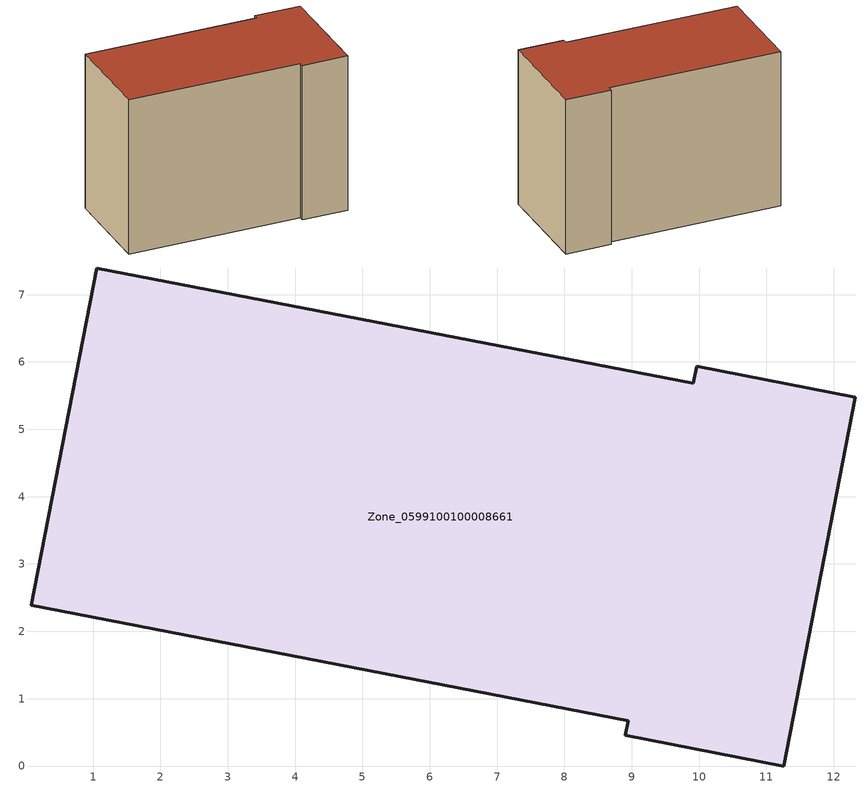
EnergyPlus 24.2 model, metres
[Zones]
Zone_0599100100008661
 floor ground (C_G): 9.96,5.93 12.32,5.48 11.26,0 8.9,0.46 8.95,0.67 0.08,2.39 1.06,7.4 9.92,5.68 z0
 wall outside (C_F): 8.9,0.46 11.26,0 12.32,5.48 9.96,5.93 9.92,5.68 1.06,7.4 0.08,2.39 8.95,0.67 8.9,0.46 z0:8.39
 roof outside (C_R): 1.06,7.4 0.08,2.39 8.95,0.67 8.9,0.46 11.26,0 12.32,5.48 9.96,5.93 9.92,5.68 z8.39
[BUILDING]
Pand.0599100100008661: North Axis=0; Terrain=City; Loads Convergence Tolerance Value=0.04; Temperature Convergence Tolerance Value=0.4; Solar Distribution=FullExterior; Maximum Number of Warmup Days=25; Minimum Number of Warmup Days=1
[Site:Location]
Rotterdam.The.Hague.AP_ZH_NLD Design_Conditions: Latitude=51.96; Longitude=4.45; Time Zone=1; Elevation=-4.5
[SITE:GROUNDTEMPERATURE:BUILDINGSURFACE]
18, 18, 18, 18, 18, 18, 18, 18, 18, 18, 18, 18
[MATERIAL] Thermal Absorptance=0.9; Solar Absorptance=0.7; Visible Absorptance=0.7
Name | Roughness | Thickness | Conductivity | Density | Specific Heat
G.TI.2015-2018 | MediumSmooth | 0.15 | 0.0428571 | 540 | 1210
F.TI.2015-2018 | Rough | 0.3 | 0.0666667 | 1920 | 840
R.TI.2015-2018 | MediumRough | 0.2 | 0.0333333 | 1500 | 1000
[CONSTRUCTION]
C_G: G.TI.2015-2018
C_F: F.TI.2015-2018
C_R: R.TI.2015-2018
[ZONE]
Zone_0599100100008661: Type=1; Multiplier=1; Ceiling Height=Autocalculate; Volume=Autocalculate; Floor Area=autocalculate; Part of Total Floor Area=Yes
[ZONEINFILTRATION:DESIGNFLOWRATE]
Infil_Zone_0599100100008661: Zone or ZoneList or Space or SpaceList=Zone_0599100100008661; Schedule=AlwaysOn; Design Flow Rate Calculation Method=Flow/Area; Flow Rate per Floor Area=0.0015; Constant Term Coefficient=1; Temperature Term Coefficient=0; Velocity Term Coefficient=0; Velocity Squared Term Coefficient=0
[HVACTEMPLATE:ZONE:IDEALLOADSAIRSYSTEM]
Zone_0599100100008661: Maximum Heating Supply Air Temperature=50; Minimum Cooling Supply Air Temperature=13; Maximum Heating Supply Air Humidity Ratio=0.0156; Minimum Cooling Supply Air Humidity Ratio=0.0077; Heating Limit=NoLimit; Cooling Limit=NoLimit; Dehumidification Control Type=ConstantSensibleHeatRatio; Cooling Sensible Heat Ratio=0.7; Dehumidification Setpoint=60; Humidification Control Type=None; Humidification Setpoint=30; Outdoor Air Method=None; Outdoor Air Flow Rate per Person=0.00944; Outdoor Air Flow Rate per Zone Floor Area=0; Outdoor Air Flow Rate per Zone=0; Demand Controlled Ventilation Type=None; Outdoor Air Economizer Type=NoEconomizer; Heat Recovery Type=None; Sensible Heat Recovery Effectiveness=0.7; Latent Heat Recovery Effectiveness=0.65
[ZONECONTROL:THERMOSTAT]
ThermostatControl_Zone_0599100100008661: Zone or ZoneList=Zone_0599100100008661; Control Type Schedule=DualSetpointControlType; Control 1=Thermostat_Zone_0599100100008661; Temperature Difference Between Cutout And Setpoint=0
[THERMOSTATSETPOINT:DUALSETPOINT]
Thermostat_Zone_0599100100008661: Heating Setpoint Temperature Schedule=HeatingSetpoint_Zone_0599100100008661; Cooling Setpoint Temperature Schedule=CoolingSetpoint_Zone_0599100100008661
[SCHEDULE:COMPACT]
HeatingSetpoint_Zone_0599100100008661: Through: 12/31, For: AllDays, Until: 24:00, 21
CoolingSetpoint_Zone_0599100100008661: Through: 12/31, For: AllDays, Until: 24:00, 24
DualSetpointControlType: Through: 12/31, For: AllDays, Until: 24:00, 4
AlwaysOn: Through: 12/31, For: AllDays, Until: 24:00, 1
